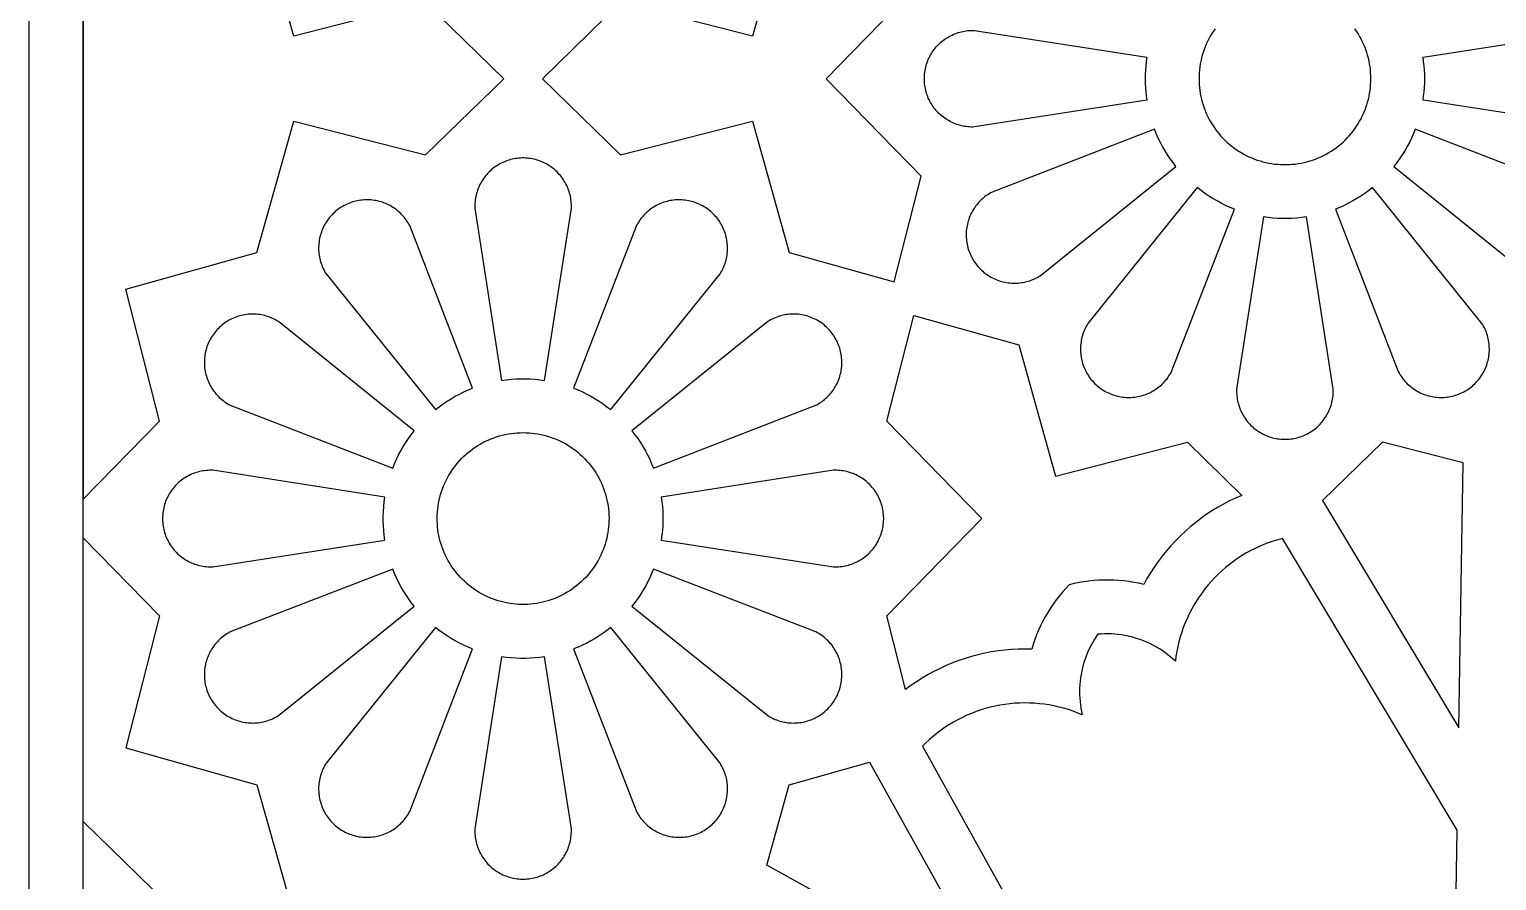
# Model space of a CAD drawing. Extents: x 0 to 1266, y 0 to 1438.
# Drawn here: x 318.7 to 590.9, y 265.8 to 423.7 of the extents above; entities that cross this region are included whole.
import ezdxf

# ---------------------------------------------------------------- set-up
doc = ezdxf.new("R2010")
doc.units = 0
doc.layers.add('Default_Layer', color=1, linetype='CONTINUOUS')

msp = doc.modelspace()

# ---------------------------------------------------------------- linework, layer by layer
at = {"layer": 'Default_Layer'}
for points in [[(318.66, 1338.2), (947.76, 1338.2), (947.76, 100), (318.66, 100), (318.66, 1338.2)], [(328.66, 110), (328.66, 1328.2), (937.76, 1328.2), (937.76, 110), (328.66, 110)], [(328.66, 492.55), (328.66, 336.55), (342.8, 351.02), (336.55, 375.51), (360.88, 382.33), (367.71, 406.67), (392.19, 400.41), (406.67, 414.55), (392.19, 428.69), (367.71, 422.44), (360.88, 446.77), (336.55, 453.59), (342.8, 478.08), (328.66, 492.55)], [(413.87, 414.55), (428.34, 400.41), (452.83, 406.67), (459.65, 382.33), (479.14, 376.87), (484.15, 396.47), (466.49, 414.55), (484.15, 432.63), (479.14, 452.23), (459.65, 446.77), (452.83, 422.44), (428.34, 428.69), (413.87, 414.55)], [(525.67, 414.55), (525.68, 413.75), (525.72, 412.95), (525.78, 412.15), (525.87, 411.36), (525.98, 410.56), (494.03, 405.6), (493.72, 405.59), (493.42, 405.59), (493.11, 405.61), (492.8, 405.63), (492.5, 405.67), (492.19, 405.71), (491.89, 405.77), (491.59, 405.83), (491.29, 405.91), (491, 406), (490.71, 406.09), (490.42, 406.2), (490.13, 406.32), (489.85, 406.44), (489.58, 406.58), (489.31, 406.72), (489.04, 406.88), (488.78, 407.04), (488.53, 407.21), (488.28, 407.39), (488.04, 407.58), (487.8, 407.78), (487.57, 407.98), (487.35, 408.19), (487.14, 408.42), (486.93, 408.64), (486.73, 408.88), (486.54, 409.12), (486.36, 409.37), (486.19, 409.62), (486.02, 409.88), (485.87, 410.14), (485.72, 410.41), (485.58, 410.69), (485.45, 410.97), (485.34, 411.25), (485.23, 411.54), (485.13, 411.83), (485.04, 412.12), (484.96, 412.42), (484.9, 412.72), (484.84, 413.02), (484.79, 413.33), (484.75, 413.63), (484.73, 413.94), (484.71, 414.24), (484.71, 414.55), (484.71, 414.86), (484.73, 415.16), (484.75, 415.47), (484.79, 415.78), (484.84, 416.08), (484.9, 416.38), (484.96, 416.68), (485.04, 416.98), (485.13, 417.27), (485.23, 417.56), (485.34, 417.85), (485.45, 418.13), (485.58, 418.41), (485.72, 418.69), (485.87, 418.96), (486.02, 419.22), (486.19, 419.48), (486.36, 419.74), (486.54, 419.98), (486.73, 420.22), (486.93, 420.46), (487.14, 420.69), (487.35, 420.91), (487.57, 421.12), (487.8, 421.32), (488.04, 421.52), (488.28, 421.71), (488.53, 421.89), (488.78, 422.06), (489.04, 422.23), (489.31, 422.38), (489.58, 422.53), (489.85, 422.66), (490.13, 422.79), (490.42, 422.9), (490.71, 423.01), (491, 423.11), (491.29, 423.19), (491.59, 423.27), (491.89, 423.33), (492.19, 423.39), (492.5, 423.44), (492.8, 423.47), (493.11, 423.5), (493.42, 423.51), (493.72, 423.51), (494.03, 423.51), (525.98, 418.54), (525.87, 417.74), (525.78, 416.95), (525.72, 416.15), (525.68, 415.35), (525.67, 414.55)], [(531.4, 398.28), (530.86, 398.98), (530.34, 399.7), (529.84, 400.44), (529.37, 401.2), (528.92, 401.97), (528.51, 402.75), (528.12, 403.55), (527.75, 404.36), (527.42, 405.19), (497.27, 393.52), (496.99, 393.37), (496.73, 393.21), (496.47, 393.04), (496.21, 392.86), (495.96, 392.68), (495.72, 392.49), (495.48, 392.28), (495.25, 392.07), (495.03, 391.86), (494.82, 391.63), (494.61, 391.4), (494.42, 391.16), (494.23, 390.91), (494.05, 390.66), (493.88, 390.4), (493.71, 390.13), (493.56, 389.86), (493.42, 389.59), (493.28, 389.31), (493.16, 389.03), (493.04, 388.74), (492.94, 388.44), (492.85, 388.15), (492.76, 387.85), (492.69, 387.55), (492.63, 387.24), (492.57, 386.94), (492.53, 386.63), (492.5, 386.32), (492.48, 386.01), (492.47, 385.7), (492.47, 385.39), (492.48, 385.08), (492.51, 384.77), (492.54, 384.46), (492.58, 384.15), (492.64, 383.85), (492.7, 383.55), (492.78, 383.24), (492.87, 382.95), (492.96, 382.65), (493.07, 382.36), (493.19, 382.07), (493.31, 381.79), (493.45, 381.51), (493.59, 381.23), (493.75, 380.97), (493.91, 380.7), (494.09, 380.44), (494.27, 380.19), (494.46, 379.95), (494.66, 379.71), (494.87, 379.48), (495.08, 379.26), (495.31, 379.04), (495.54, 378.83), (495.77, 378.63), (496.02, 378.44), (496.27, 378.26), (496.52, 378.08), (496.79, 377.92), (497.06, 377.76), (497.33, 377.61), (497.61, 377.48), (497.89, 377.35), (498.18, 377.23), (498.47, 377.12), (498.76, 377.02), (499.06, 376.94), (499.36, 376.86), (499.67, 376.79), (499.97, 376.74), (500.28, 376.69), (500.59, 376.66), (500.9, 376.63), (501.21, 376.62), (501.52, 376.62), (501.83, 376.63), (502.14, 376.65), (502.45, 376.68), (502.75, 376.72), (503.06, 376.77), (503.36, 376.83), (503.67, 376.9), (503.97, 376.98), (504.26, 377.08), (504.55, 377.18), (504.84, 377.29), (505.13, 377.42), (505.41, 377.55), (505.69, 377.69), (505.96, 377.84), (506.22, 378.01), (531.4, 398.28)], [(406.28, 358.58), (407.16, 358.7), (408.05, 358.79), (408.93, 358.85), (409.82, 358.88), (410.71, 358.88), (411.6, 358.85), (412.49, 358.79), (413.37, 358.7), (414.25, 358.58), (419.22, 390.53), (419.23, 390.84), (419.23, 391.15), (419.21, 391.46), (419.19, 391.77), (419.15, 392.08), (419.1, 392.38), (419.05, 392.69), (418.98, 392.99), (418.9, 393.29), (418.81, 393.59), (418.71, 393.88), (418.61, 394.17), (418.49, 394.46), (418.36, 394.74), (418.22, 395.02), (418.07, 395.29), (417.91, 395.56), (417.75, 395.82), (417.57, 396.08), (417.39, 396.33), (417.19, 396.57), (416.99, 396.81), (416.78, 397.04), (416.57, 397.26), (416.34, 397.48), (416.11, 397.68), (415.87, 397.88), (415.63, 398.07), (415.37, 398.25), (415.12, 398.42), (414.85, 398.59), (414.58, 398.74), (414.31, 398.89), (414.03, 399.02), (413.74, 399.15), (413.46, 399.26), (413.16, 399.37), (412.87, 399.46), (412.57, 399.55), (412.27, 399.62), (411.96, 399.69), (411.66, 399.74), (411.35, 399.78), (411.04, 399.82), (410.73, 399.84), (410.42, 399.85), (410.11, 399.85), (409.8, 399.84), (409.49, 399.82), (409.18, 399.78), (408.88, 399.74), (408.57, 399.69), (408.27, 399.62), (407.96, 399.55), (407.67, 399.46), (407.37, 399.37), (407.08, 399.26), (406.79, 399.15), (406.51, 399.02), (406.23, 398.89), (405.95, 398.74), (405.68, 398.59), (405.42, 398.42), (405.16, 398.25), (404.91, 398.07), (404.66, 397.88), (404.42, 397.68), (404.19, 397.48), (403.97, 397.26), (403.75, 397.04), (403.54, 396.81), (403.34, 396.57), (403.15, 396.33), (402.96, 396.08), (402.79, 395.82), (402.62, 395.56), (402.46, 395.29), (402.32, 395.02), (402.18, 394.74), (402.05, 394.46), (401.93, 394.17), (401.82, 393.88), (401.72, 393.59), (401.63, 393.29), (401.56, 392.99), (401.49, 392.69), (401.43, 392.38), (401.38, 392.08), (401.35, 391.77), (401.32, 391.46), (401.31, 391.15), (401.31, 390.84), (401.31, 390.53), (406.28, 358.58)], [(394, 353.15), (394.7, 353.7), (395.42, 354.22), (396.16, 354.72), (396.91, 355.19), (397.68, 355.63), (398.47, 356.05), (399.27, 356.44), (400.08, 356.8), (400.9, 357.14), (389.23, 387.29), (389.08, 387.56), (388.92, 387.83), (388.76, 388.09), (388.58, 388.35), (388.4, 388.6), (388.2, 388.84), (388, 389.07), (387.79, 389.3), (387.57, 389.52), (387.35, 389.74), (387.11, 389.94), (386.87, 390.14), (386.63, 390.33), (386.38, 390.51), (386.12, 390.68), (385.85, 390.84), (385.58, 391), (385.31, 391.14), (385.03, 391.27), (384.74, 391.4), (384.45, 391.51), (384.16, 391.62), (383.86, 391.71), (383.57, 391.8), (383.26, 391.87), (382.96, 391.93), (382.65, 391.98), (382.35, 392.03), (382.04, 392.06), (381.73, 392.08), (381.42, 392.09), (381.11, 392.08), (380.8, 392.07), (380.49, 392.05), (380.18, 392.02), (379.87, 391.97), (379.57, 391.92), (379.26, 391.85), (378.96, 391.78), (378.66, 391.69), (378.37, 391.59), (378.08, 391.49), (377.79, 391.37), (377.5, 391.24), (377.23, 391.11), (376.95, 390.96), (376.68, 390.81), (376.42, 390.64), (376.16, 390.47), (375.91, 390.29), (375.67, 390.1), (375.43, 389.9), (375.2, 389.69), (374.97, 389.47), (374.76, 389.25), (374.55, 389.02), (374.35, 388.78), (374.16, 388.54), (373.97, 388.29), (373.8, 388.03), (373.63, 387.77), (373.48, 387.5), (373.33, 387.23), (373.19, 386.95), (373.06, 386.67), (372.95, 386.38), (372.84, 386.09), (372.74, 385.79), (372.65, 385.5), (372.58, 385.19), (372.51, 384.89), (372.45, 384.59), (372.41, 384.28), (372.37, 383.97), (372.35, 383.66), (372.34, 383.35), (372.34, 383.04), (372.34, 382.73), (372.36, 382.42), (372.39, 382.11), (372.43, 381.8), (372.48, 381.5), (372.55, 381.19), (372.62, 380.89), (372.7, 380.59), (372.79, 380.29), (372.9, 380), (373.01, 379.71), (373.13, 379.43), (373.27, 379.15), (373.41, 378.87), (373.56, 378.6), (373.72, 378.34), (394, 353.15)], [(419.63, 357.14), (420.46, 356.8), (421.27, 356.44), (422.07, 356.05), (422.85, 355.63), (423.62, 355.19), (424.38, 354.72), (425.11, 354.22), (425.83, 353.7), (426.54, 353.15), (446.81, 378.34), (446.97, 378.6), (447.13, 378.87), (447.27, 379.15), (447.4, 379.43), (447.52, 379.71), (447.64, 380), (447.74, 380.29), (447.83, 380.59), (447.92, 380.89), (447.99, 381.19), (448.05, 381.5), (448.1, 381.8), (448.14, 382.11), (448.17, 382.42), (448.19, 382.73), (448.2, 383.04), (448.2, 383.35), (448.18, 383.66), (448.16, 383.97), (448.13, 384.28), (448.08, 384.59), (448.02, 384.89), (447.96, 385.19), (447.88, 385.5), (447.79, 385.79), (447.7, 386.09), (447.59, 386.38), (447.47, 386.67), (447.34, 386.95), (447.21, 387.23), (447.06, 387.5), (446.9, 387.77), (446.74, 388.03), (446.56, 388.29), (446.38, 388.54), (446.19, 388.78), (445.99, 389.02), (445.78, 389.25), (445.56, 389.47), (445.34, 389.69), (445.11, 389.9), (444.87, 390.1), (444.62, 390.29), (444.37, 390.47), (444.12, 390.64), (443.85, 390.81), (443.58, 390.96), (443.31, 391.11), (443.03, 391.24), (442.75, 391.37), (442.46, 391.49), (442.17, 391.59), (441.87, 391.69), (441.57, 391.78), (441.27, 391.85), (440.97, 391.92), (440.66, 391.97), (440.36, 392.02), (440.05, 392.05), (439.74, 392.07), (439.43, 392.08), (439.12, 392.09), (438.81, 392.08), (438.5, 392.06), (438.19, 392.03), (437.88, 391.98), (437.57, 391.93), (437.27, 391.87), (436.97, 391.8), (436.67, 391.71), (436.37, 391.62), (436.08, 391.51), (435.79, 391.4), (435.51, 391.27), (435.23, 391.14), (434.95, 391), (434.68, 390.84), (434.42, 390.68), (434.16, 390.51), (433.91, 390.33), (433.66, 390.14), (433.42, 389.94), (433.19, 389.74), (432.96, 389.52), (432.75, 389.3), (432.53, 389.07), (432.33, 388.84), (432.14, 388.6), (431.95, 388.35), (431.78, 388.09), (431.61, 387.83), (431.45, 387.56), (431.3, 387.29), (419.63, 357.14)], [(542.25, 390.36), (541.42, 390.69), (540.61, 391.06), (539.81, 391.45), (539.03, 391.87), (538.26, 392.31), (537.5, 392.78), (536.76, 393.28), (536.04, 393.8), (535.34, 394.34), (515.06, 369.16), (514.9, 368.9), (514.75, 368.63), (514.61, 368.35), (514.48, 368.07), (514.35, 367.78), (514.24, 367.5), (514.14, 367.2), (514.04, 366.91), (513.96, 366.61), (513.89, 366.31), (513.83, 366), (513.78, 365.69), (513.74, 365.39), (513.71, 365.08), (513.69, 364.77), (513.68, 364.46), (513.68, 364.15), (513.69, 363.84), (513.72, 363.53), (513.75, 363.22), (513.8, 362.91), (513.85, 362.61), (513.92, 362.3), (514, 362), (514.08, 361.7), (514.18, 361.41), (514.29, 361.12), (514.41, 360.83), (514.53, 360.55), (514.67, 360.27), (514.82, 360), (514.98, 359.73), (515.14, 359.47), (515.32, 359.21), (515.5, 358.96), (515.69, 358.71), (515.89, 358.48), (516.1, 358.25), (516.31, 358.02), (516.54, 357.81), (516.77, 357.6), (517.01, 357.4), (517.25, 357.21), (517.5, 357.03), (517.76, 356.85), (518.02, 356.69), (518.29, 356.53), (518.57, 356.39), (518.85, 356.25), (519.13, 356.13), (519.42, 356.01), (519.71, 355.9), (520, 355.81), (520.3, 355.72), (520.6, 355.64), (520.91, 355.58), (521.21, 355.52), (521.52, 355.48), (521.83, 355.45), (522.14, 355.42), (522.45, 355.41), (522.76, 355.41), (523.07, 355.42), (523.38, 355.44), (523.69, 355.47), (524, 355.51), (524.3, 355.57), (524.61, 355.63), (524.91, 355.7), (525.21, 355.79), (525.5, 355.88), (525.8, 355.98), (526.08, 356.1), (526.37, 356.22), (526.65, 356.36), (526.92, 356.5), (527.19, 356.65), (527.46, 356.82), (527.72, 356.99), (527.97, 357.17), (528.22, 357.36), (528.46, 357.55), (528.69, 357.76), (528.91, 357.97), (529.13, 358.19), (529.34, 358.42), (529.54, 358.66), (529.74, 358.9), (529.92, 359.15), (530.1, 359.41), (530.27, 359.67), (530.43, 359.93), (530.57, 360.21), (542.25, 390.36)], [(567.88, 394.34), (567.18, 393.8), (566.46, 393.28), (565.72, 392.78), (564.96, 392.31), (564.19, 391.87), (563.41, 391.45), (562.61, 391.06), (561.8, 390.69), (560.97, 390.36), (572.64, 360.21), (572.79, 359.93), (572.95, 359.67), (573.12, 359.41), (573.3, 359.15), (573.48, 358.9), (573.68, 358.66), (573.88, 358.42), (574.09, 358.19), (574.31, 357.97), (574.53, 357.76), (574.76, 357.55), (575, 357.36), (575.25, 357.17), (575.5, 356.99), (575.76, 356.82), (576.03, 356.65), (576.3, 356.5), (576.57, 356.36), (576.85, 356.22), (577.14, 356.1), (577.42, 355.98), (577.72, 355.88), (578.01, 355.79), (578.31, 355.7), (578.61, 355.63), (578.92, 355.57), (579.22, 355.51), (579.53, 355.47), (579.84, 355.44), (580.15, 355.42), (580.46, 355.41), (580.77, 355.41), (581.08, 355.42), (581.39, 355.45), (581.7, 355.48), (582.01, 355.52), (582.31, 355.58), (582.62, 355.64), (582.92, 355.72), (583.22, 355.81), (583.51, 355.9), (583.8, 356.01), (584.09, 356.13), (584.37, 356.25), (584.65, 356.39), (584.93, 356.53), (585.2, 356.69), (585.46, 356.85), (585.72, 357.03), (585.97, 357.21), (586.21, 357.4), (586.45, 357.6), (586.68, 357.81), (586.91, 358.02), (587.12, 358.25), (587.33, 358.48), (587.53, 358.71), (587.72, 358.96), (587.9, 359.21), (588.08, 359.47), (588.24, 359.73), (588.4, 360), (588.55, 360.27), (588.69, 360.55), (588.81, 360.83), (588.93, 361.12), (589.04, 361.41), (589.14, 361.7), (589.22, 362), (589.3, 362.3), (589.37, 362.61), (589.42, 362.91), (589.47, 363.22), (589.5, 363.53), (589.53, 363.84), (589.54, 364.15), (589.54, 364.46), (589.53, 364.77), (589.51, 365.08), (589.48, 365.39), (589.44, 365.69), (589.39, 366), (589.33, 366.31), (589.26, 366.61), (589.18, 366.91), (589.08, 367.2), (588.98, 367.5), (588.87, 367.78), (588.74, 368.07), (588.61, 368.35), (588.47, 368.63), (588.32, 368.9), (588.16, 369.16), (567.88, 394.34)], [(555.6, 388.92), (554.72, 388.8), (553.83, 388.7), (552.94, 388.64), (552.05, 388.61), (551.17, 388.61), (550.28, 388.64), (549.39, 388.7), (548.5, 388.8), (547.62, 388.92), (542.65, 356.97), (542.65, 356.66), (542.65, 356.35), (542.67, 356.04), (542.69, 355.73), (542.73, 355.42), (542.77, 355.11), (542.83, 354.81), (542.9, 354.51), (542.98, 354.21), (543.06, 353.91), (543.16, 353.61), (543.27, 353.32), (543.39, 353.04), (543.52, 352.75), (543.66, 352.48), (543.81, 352.2), (543.96, 351.94), (544.13, 351.67), (544.31, 351.42), (544.49, 351.17), (544.68, 350.92), (544.88, 350.69), (545.09, 350.46), (545.31, 350.24), (545.53, 350.02), (545.77, 349.81), (546.01, 349.62), (546.25, 349.43), (546.5, 349.25), (546.76, 349.07), (547.03, 348.91), (547.29, 348.76), (547.57, 348.61), (547.85, 348.48), (548.13, 348.35), (548.42, 348.23), (548.71, 348.13), (549.01, 348.03), (549.31, 347.95), (549.61, 347.87), (549.91, 347.81), (550.22, 347.76), (550.53, 347.71), (550.83, 347.68), (551.14, 347.66), (551.45, 347.65), (551.77, 347.65), (552.08, 347.66), (552.39, 347.68), (552.69, 347.71), (553, 347.76), (553.31, 347.81), (553.61, 347.87), (553.91, 347.95), (554.21, 348.03), (554.51, 348.13), (554.8, 348.23), (555.09, 348.35), (555.37, 348.48), (555.65, 348.61), (555.93, 348.76), (556.19, 348.91), (556.46, 349.07), (556.72, 349.25), (556.97, 349.43), (557.21, 349.62), (557.45, 349.81), (557.69, 350.02), (557.91, 350.24), (558.13, 350.46), (558.34, 350.69), (558.54, 350.92), (558.73, 351.17), (558.91, 351.42), (559.09, 351.67), (559.26, 351.94), (559.41, 352.2), (559.56, 352.48), (559.7, 352.75), (559.83, 353.04), (559.95, 353.32), (560.06, 353.61), (560.16, 353.91), (560.24, 354.21), (560.32, 354.51), (560.39, 354.81), (560.45, 355.11), (560.49, 355.42), (560.53, 355.73), (560.55, 356.04), (560.57, 356.35), (560.57, 356.66), (560.56, 356.97), (555.6, 388.92)], [(386.07, 342.31), (386.41, 343.13), (386.77, 343.95), (387.16, 344.75), (387.58, 345.53), (388.03, 346.3), (388.5, 347.06), (388.99, 347.79), (389.52, 348.51), (390.06, 349.22), (364.88, 369.49), (364.61, 369.65), (364.34, 369.81), (364.07, 369.95), (363.79, 370.08), (363.5, 370.2), (363.21, 370.32), (362.92, 370.42), (362.62, 370.51), (362.32, 370.6), (362.02, 370.67), (361.72, 370.73), (361.41, 370.78), (361.1, 370.82), (360.79, 370.85), (360.48, 370.87), (360.17, 370.88), (359.86, 370.88), (359.55, 370.86), (359.24, 370.84), (358.94, 370.8), (358.63, 370.76), (358.32, 370.7), (358.02, 370.64), (357.72, 370.56), (357.42, 370.47), (357.13, 370.38), (356.83, 370.27), (356.55, 370.15), (356.26, 370.02), (355.99, 369.88), (355.71, 369.74), (355.44, 369.58), (355.18, 369.42), (354.92, 369.24), (354.67, 369.06), (354.43, 368.87), (354.19, 368.67), (353.96, 368.46), (353.74, 368.24), (353.52, 368.02), (353.32, 367.79), (353.12, 367.55), (352.93, 367.3), (352.74, 367.05), (352.57, 366.8), (352.41, 366.53), (352.25, 366.26), (352.11, 365.99), (351.97, 365.71), (351.84, 365.43), (351.73, 365.14), (351.62, 364.85), (351.52, 364.55), (351.44, 364.25), (351.36, 363.95), (351.3, 363.65), (351.24, 363.34), (351.2, 363.04), (351.16, 362.73), (351.14, 362.42), (351.13, 362.11), (351.13, 361.8), (351.14, 361.49), (351.16, 361.18), (351.19, 360.87), (351.23, 360.56), (351.28, 360.25), (351.35, 359.95), (351.42, 359.65), (351.5, 359.35), (351.6, 359.05), (351.7, 358.76), (351.82, 358.47), (351.94, 358.19), (352.07, 357.91), (352.22, 357.63), (352.37, 357.36), (352.53, 357.1), (352.7, 356.84), (352.88, 356.59), (353.07, 356.34), (353.27, 356.1), (353.48, 355.87), (353.69, 355.64), (353.91, 355.42), (354.14, 355.21), (354.38, 355.01), (354.62, 354.82), (354.87, 354.63), (355.12, 354.46), (355.38, 354.29), (355.65, 354.13), (355.92, 353.98), (386.07, 342.31)], [(430.47, 349.22), (431.02, 348.51), (431.54, 347.79), (432.04, 347.06), (432.51, 346.3), (432.95, 345.53), (433.37, 344.75), (433.76, 343.95), (434.12, 343.13), (434.46, 342.31), (464.61, 353.98), (464.88, 354.13), (465.15, 354.29), (465.41, 354.46), (465.67, 354.63), (465.92, 354.82), (466.16, 355.01), (466.39, 355.21), (466.62, 355.42), (466.84, 355.64), (467.06, 355.87), (467.26, 356.1), (467.46, 356.34), (467.65, 356.59), (467.83, 356.84), (468, 357.1), (468.16, 357.36), (468.32, 357.63), (468.46, 357.91), (468.6, 358.19), (468.72, 358.47), (468.83, 358.76), (468.94, 359.05), (469.03, 359.35), (469.12, 359.65), (469.19, 359.95), (469.25, 360.25), (469.3, 360.56), (469.35, 360.87), (469.38, 361.18), (469.4, 361.49), (469.41, 361.8), (469.41, 362.11), (469.39, 362.42), (469.37, 362.73), (469.34, 363.04), (469.29, 363.34), (469.24, 363.65), (469.17, 363.95), (469.1, 364.25), (469.01, 364.55), (468.92, 364.85), (468.81, 365.14), (468.69, 365.43), (468.57, 365.71), (468.43, 365.99), (468.28, 366.26), (468.13, 366.53), (467.96, 366.8), (467.79, 367.05), (467.61, 367.3), (467.42, 367.55), (467.22, 367.79), (467.01, 368.02), (466.8, 368.24), (466.57, 368.46), (466.34, 368.67), (466.1, 368.87), (465.86, 369.06), (465.61, 369.24), (465.35, 369.42), (465.09, 369.58), (464.82, 369.74), (464.55, 369.88), (464.27, 370.02), (463.99, 370.15), (463.7, 370.27), (463.41, 370.38), (463.11, 370.47), (462.82, 370.56), (462.52, 370.64), (462.21, 370.7), (461.91, 370.76), (461.6, 370.8), (461.29, 370.84), (460.98, 370.86), (460.67, 370.88), (460.36, 370.88), (460.05, 370.87), (459.74, 370.85), (459.43, 370.82), (459.12, 370.78), (458.82, 370.73), (458.51, 370.67), (458.21, 370.6), (457.91, 370.51), (457.62, 370.42), (457.32, 370.32), (457.03, 370.2), (456.75, 370.08), (456.47, 369.95), (456.19, 369.81), (455.92, 369.65), (455.66, 369.49), (430.47, 349.22)], [(481.21, 301.23), (477.73, 314.87), (495.39, 332.95), (477.73, 351.02), (482.74, 370.63), (502.22, 365.16), (509.05, 340.83), (533.53, 347.09), (543.6, 337.25), (542.45, 336.75), (541.32, 336.21), (540.21, 335.63), (539.12, 335.01), (538.05, 334.36), (537.01, 333.67), (535.98, 332.94), (534.99, 332.18), (534.02, 331.39), (533.08, 330.56), (532.16, 329.7), (531.28, 328.81), (530.43, 327.89), (529.61, 326.94), (528.82, 325.97), (528.07, 324.97), (527.35, 323.94), (526.67, 322.89), (526.02, 321.81), (525.42, 320.72), (524.51, 320.93), (523.59, 321.1), (522.67, 321.25), (521.75, 321.37), (520.82, 321.46), (519.89, 321.52), (518.96, 321.54), (518.03, 321.54), (517.1, 321.51), (516.17, 321.44), (515.25, 321.35), (514.32, 321.22), (513.41, 321.07), (512.49, 320.88), (511.59, 320.66), (510.95, 319.99), (510.33, 319.29), (509.74, 318.57), (509.17, 317.84), (508.62, 317.08), (508.1, 316.31), (507.61, 315.52), (507.14, 314.72), (506.69, 313.9), (506.28, 313.06), (505.89, 312.22), (505.53, 311.36), (505.2, 310.49), (504.9, 309.61), (504.63, 308.72), (503.37, 308.74), (502.12, 308.71), (500.87, 308.65), (499.62, 308.54), (498.38, 308.39), (497.14, 308.2), (495.91, 307.96), (494.68, 307.68), (493.47, 307.36), (492.27, 307), (491.09, 306.6), (489.91, 306.16), (488.76, 305.67), (487.62, 305.15), (486.5, 304.59), (485.39, 303.99), (484.32, 303.36), (483.26, 302.68), (482.22, 301.98), (481.21, 301.23)], [(394.83, 336.91), (394.97, 337.44), (395.14, 337.97), (395.32, 338.49), (395.52, 339.01), (395.74, 339.52), (395.98, 340.02), (396.23, 340.51), (396.5, 340.99), (396.79, 341.46), (397.1, 341.93), (397.41, 342.38), (397.75, 342.82), (398.1, 343.25), (398.46, 343.66), (398.84, 344.07), (399.24, 344.46), (399.64, 344.83), (400.06, 345.19), (400.49, 345.54), (400.94, 345.87), (401.39, 346.19), (401.85, 346.49), (402.33, 346.77), (402.81, 347.04), (403.31, 347.29), (403.81, 347.52), (404.32, 347.74), (404.84, 347.93), (405.36, 348.11), (405.89, 348.28), (406.42, 348.42), (406.96, 348.54), (407.51, 348.65), (408.05, 348.73), (408.6, 348.8), (409.15, 348.85), (409.71, 348.88), (410.26, 348.89), (410.81, 348.88), (411.37, 348.85), (411.92, 348.8), (412.47, 348.74), (413.01, 348.65), (413.56, 348.55), (414.1, 348.42), (414.63, 348.28), (415.16, 348.12), (415.68, 347.94), (416.2, 347.74), (416.71, 347.53), (417.21, 347.3), (417.71, 347.05), (418.19, 346.78), (418.67, 346.5), (419.13, 346.2), (419.59, 345.88), (420.03, 345.55), (420.46, 345.2), (420.88, 344.84), (421.29, 344.47), (421.68, 344.08), (422.06, 343.67), (422.42, 343.26), (422.78, 342.83), (423.11, 342.39), (423.43, 341.94), (423.74, 341.48), (424.02, 341), (424.29, 340.52), (424.55, 340.03), (424.79, 339.53), (425.01, 339.02), (425.21, 338.51), (425.39, 337.99), (425.56, 337.46), (425.7, 336.92), (425.83, 336.39), (425.94, 335.84), (426.03, 335.3), (426.11, 334.75), (426.16, 334.2), (426.19, 333.65), (426.21, 333.09), (426.2, 332.54), (426.18, 331.99), (426.14, 331.43), (426.08, 330.88), (425.99, 330.34), (425.89, 329.79), (425.78, 329.25), (425.64, 328.72), (425.48, 328.19), (425.31, 327.66), (425.11, 327.14), (424.9, 326.63), (424.68, 326.13), (424.43, 325.63), (424.17, 325.14), (423.89, 324.67), (423.59, 324.2), (423.28, 323.74), (422.95, 323.29), (422.61, 322.86), (422.25, 322.44), (421.88, 322.03), (421.5, 321.63), (421.1, 321.25), (420.68, 320.88), (420.26, 320.52), (419.82, 320.19), (419.37, 319.86), (418.91, 319.55), (418.44, 319.26), (417.96, 318.99), (417.47, 318.73), (416.98, 318.49), (416.47, 318.26), (415.96, 318.06), (415.44, 317.87), (414.91, 317.7), (414.38, 317.54), (413.84, 317.41), (413.3, 317.3), (412.76, 317.2), (412.21, 317.12), (411.66, 317.07), (411.1, 317.03), (410.55, 317.01), (410, 317.01), (409.45, 317.03), (408.89, 317.06), (408.34, 317.12), (407.79, 317.2), (407.25, 317.29), (406.71, 317.41), (406.17, 317.54), (405.64, 317.69), (405.11, 317.86), (404.59, 318.05), (404.08, 318.26), (403.57, 318.48), (403.07, 318.72), (402.58, 318.98), (402.1, 319.25), (401.63, 319.55), (401.17, 319.85), (400.73, 320.18), (400.29, 320.52), (399.86, 320.87), (399.45, 321.24), (399.05, 321.62), (398.66, 322.02), (398.29, 322.43), (397.93, 322.85), (397.59, 323.28), (397.26, 323.73), (396.95, 324.18), (396.65, 324.65), (396.37, 325.13), (396.11, 325.62), (395.87, 326.11), (395.64, 326.62), (395.43, 327.13), (395.23, 327.65), (395.06, 328.17), (394.9, 328.7), (394.76, 329.24), (394.64, 329.78), (394.54, 330.32), (394.46, 330.87), (394.4, 331.42), (394.36, 331.97), (394.33, 332.52), (394.33, 333.08), (394.34, 333.63), (394.37, 334.18), (394.43, 334.73), (394.5, 335.28), (394.59, 335.83), (394.7, 336.37), (394.83, 336.91)], [(584.68, 343.26), (569.69, 347.09), (558.61, 336.27), (583.89, 294.09), (584.68, 343.26)], [(384.63, 328.96), (384.51, 329.84), (384.42, 330.73), (384.36, 331.61), (384.33, 332.5), (384.33, 333.39), (384.36, 334.28), (384.42, 335.17), (384.51, 336.05), (384.63, 336.93), (352.69, 341.9), (352.38, 341.91), (352.07, 341.91), (351.76, 341.89), (351.45, 341.87), (351.14, 341.83), (350.83, 341.78), (350.53, 341.73), (350.22, 341.66), (349.92, 341.58), (349.62, 341.49), (349.33, 341.39), (349.04, 341.28), (348.75, 341.17), (348.47, 341.04), (348.19, 340.9), (347.92, 340.75), (347.65, 340.59), (347.39, 340.43), (347.13, 340.25), (346.88, 340.07), (346.64, 339.87), (346.4, 339.67), (346.17, 339.46), (345.95, 339.25), (345.74, 339.02), (345.53, 338.79), (345.33, 338.55), (345.14, 338.31), (344.96, 338.05), (344.79, 337.8), (344.63, 337.53), (344.47, 337.26), (344.33, 336.99), (344.19, 336.71), (344.07, 336.42), (343.95, 336.14), (343.85, 335.84), (343.75, 335.55), (343.67, 335.25), (343.59, 334.95), (343.53, 334.64), (343.47, 334.34), (343.43, 334.03), (343.4, 333.72), (343.38, 333.41), (343.37, 333.1), (343.37, 332.79), (343.38, 332.48), (343.4, 332.17), (343.43, 331.86), (343.47, 331.56), (343.53, 331.25), (343.59, 330.95), (343.67, 330.64), (343.75, 330.35), (343.85, 330.05), (343.95, 329.76), (344.07, 329.47), (344.19, 329.19), (344.33, 328.91), (344.47, 328.63), (344.63, 328.36), (344.79, 328.1), (344.96, 327.84), (345.14, 327.59), (345.33, 327.34), (345.53, 327.1), (345.74, 326.87), (345.95, 326.65), (346.17, 326.43), (346.4, 326.22), (346.64, 326.02), (346.88, 325.83), (347.13, 325.64), (347.39, 325.47), (347.65, 325.3), (347.92, 325.14), (348.19, 325), (348.47, 324.86), (348.75, 324.73), (349.04, 324.61), (349.33, 324.5), (349.62, 324.4), (349.92, 324.31), (350.22, 324.23), (350.53, 324.17), (350.83, 324.11), (351.14, 324.06), (351.45, 324.03), (351.76, 324), (352.07, 323.99), (352.38, 323.98), (352.69, 323.99), (384.63, 328.96)], [(435.9, 336.93), (436.02, 336.05), (436.11, 335.17), (436.17, 334.28), (436.21, 333.39), (436.21, 332.5), (436.17, 331.61), (436.11, 330.73), (436.02, 329.84), (435.9, 328.96), (467.85, 323.99), (468.16, 323.98), (468.47, 323.99), (468.78, 324), (469.09, 324.03), (469.4, 324.06), (469.7, 324.11), (470.01, 324.17), (470.31, 324.23), (470.61, 324.31), (470.91, 324.4), (471.2, 324.5), (471.5, 324.61), (471.78, 324.73), (472.06, 324.86), (472.34, 325), (472.62, 325.14), (472.88, 325.3), (473.15, 325.47), (473.4, 325.64), (473.65, 325.83), (473.89, 326.02), (474.13, 326.22), (474.36, 326.43), (474.58, 326.65), (474.8, 326.87), (475, 327.1), (475.2, 327.34), (475.39, 327.59), (475.57, 327.84), (475.75, 328.1), (475.91, 328.36), (476.06, 328.63), (476.21, 328.91), (476.34, 329.19), (476.47, 329.47), (476.58, 329.76), (476.69, 330.05), (476.78, 330.35), (476.87, 330.64), (476.94, 330.95), (477.01, 331.25), (477.06, 331.56), (477.1, 331.86), (477.14, 332.17), (477.16, 332.48), (477.17, 332.79), (477.17, 333.1), (477.16, 333.41), (477.14, 333.72), (477.1, 334.03), (477.06, 334.34), (477.01, 334.64), (476.94, 334.95), (476.87, 335.25), (476.78, 335.55), (476.69, 335.84), (476.58, 336.14), (476.47, 336.42), (476.34, 336.71), (476.21, 336.99), (476.06, 337.26), (475.91, 337.53), (475.75, 337.8), (475.57, 338.05), (475.39, 338.31), (475.2, 338.55), (475, 338.79), (474.8, 339.02), (474.58, 339.25), (474.36, 339.46), (474.13, 339.67), (473.89, 339.87), (473.65, 340.07), (473.4, 340.25), (473.15, 340.43), (472.88, 340.59), (472.62, 340.75), (472.34, 340.9), (472.06, 341.04), (471.78, 341.17), (471.5, 341.28), (471.2, 341.39), (470.91, 341.49), (470.61, 341.58), (470.31, 341.66), (470.01, 341.73), (469.7, 341.78), (469.4, 341.83), (469.09, 341.87), (468.78, 341.89), (468.47, 341.91), (468.16, 341.91), (467.85, 341.9), (435.9, 336.93)], [(328.66, 329.34), (342.8, 314.87), (336.55, 290.39), (360.88, 283.56), (366.35, 264.08), (346.74, 259.07), (328.66, 276.73), (328.66, 329.34)], [(390.06, 316.68), (389.52, 317.38), (388.99, 318.1), (388.5, 318.84), (388.03, 319.59), (387.58, 320.36), (387.16, 321.15), (386.77, 321.95), (386.41, 322.76), (386.07, 323.58), (355.92, 311.91), (355.65, 311.76), (355.38, 311.6), (355.12, 311.44), (354.87, 311.26), (354.62, 311.07), (354.38, 310.88), (354.14, 310.68), (353.91, 310.47), (353.69, 310.25), (353.48, 310.03), (353.27, 309.79), (353.07, 309.55), (352.88, 309.31), (352.7, 309.05), (352.53, 308.8), (352.37, 308.53), (352.22, 308.26), (352.07, 307.99), (351.94, 307.71), (351.82, 307.42), (351.7, 307.13), (351.6, 306.84), (351.5, 306.54), (351.42, 306.24), (351.35, 305.94), (351.28, 305.64), (351.23, 305.33), (351.19, 305.03), (351.16, 304.72), (351.14, 304.41), (351.13, 304.1), (351.13, 303.79), (351.14, 303.48), (351.16, 303.17), (351.2, 302.86), (351.24, 302.55), (351.3, 302.24), (351.36, 301.94), (351.44, 301.64), (351.52, 301.34), (351.62, 301.05), (351.73, 300.75), (351.84, 300.47), (351.97, 300.18), (352.11, 299.9), (352.25, 299.63), (352.41, 299.36), (352.57, 299.1), (352.74, 298.84), (352.93, 298.59), (353.12, 298.34), (353.32, 298.11), (353.52, 297.88), (353.74, 297.65), (353.96, 297.44), (354.19, 297.23), (354.43, 297.03), (354.67, 296.84), (354.92, 296.65), (355.18, 296.48), (355.44, 296.31), (355.71, 296.16), (355.99, 296.01), (356.26, 295.87), (356.55, 295.74), (356.83, 295.63), (357.13, 295.52), (357.42, 295.42), (357.72, 295.33), (358.02, 295.26), (358.32, 295.19), (358.63, 295.13), (358.94, 295.09), (359.24, 295.05), (359.55, 295.03), (359.86, 295.02), (360.17, 295.01), (360.48, 295.02), (360.79, 295.04), (361.1, 295.07), (361.41, 295.11), (361.72, 295.16), (362.02, 295.23), (362.32, 295.3), (362.62, 295.38), (362.92, 295.47), (363.21, 295.58), (363.5, 295.69), (363.79, 295.81), (364.07, 295.95), (364.34, 296.09), (364.61, 296.24), (364.88, 296.4), (390.06, 316.68)], [(434.46, 323.58), (434.12, 322.76), (433.76, 321.95), (433.37, 321.15), (432.95, 320.36), (432.51, 319.59), (432.04, 318.84), (431.54, 318.1), (431.02, 317.38), (430.47, 316.68), (455.66, 296.4), (455.92, 296.24), (456.19, 296.09), (456.47, 295.95), (456.75, 295.81), (457.03, 295.69), (457.32, 295.58), (457.62, 295.47), (457.91, 295.38), (458.21, 295.3), (458.51, 295.23), (458.82, 295.16), (459.12, 295.11), (459.43, 295.07), (459.74, 295.04), (460.05, 295.02), (460.36, 295.01), (460.67, 295.02), (460.98, 295.03), (461.29, 295.05), (461.6, 295.09), (461.91, 295.13), (462.21, 295.19), (462.52, 295.26), (462.82, 295.33), (463.11, 295.42), (463.41, 295.52), (463.7, 295.63), (463.99, 295.74), (464.27, 295.87), (464.55, 296.01), (464.82, 296.16), (465.09, 296.31), (465.35, 296.48), (465.61, 296.65), (465.86, 296.84), (466.1, 297.03), (466.34, 297.23), (466.57, 297.44), (466.8, 297.65), (467.01, 297.88), (467.22, 298.11), (467.42, 298.34), (467.61, 298.59), (467.79, 298.84), (467.96, 299.1), (468.13, 299.36), (468.28, 299.63), (468.43, 299.9), (468.57, 300.18), (468.69, 300.47), (468.81, 300.75), (468.92, 301.05), (469.01, 301.34), (469.1, 301.64), (469.17, 301.94), (469.24, 302.24), (469.29, 302.55), (469.34, 302.86), (469.37, 303.17), (469.39, 303.48), (469.41, 303.79), (469.41, 304.1), (469.4, 304.41), (469.38, 304.72), (469.35, 305.03), (469.3, 305.33), (469.25, 305.64), (469.19, 305.94), (469.12, 306.24), (469.03, 306.54), (468.94, 306.84), (468.83, 307.13), (468.72, 307.42), (468.6, 307.71), (468.46, 307.99), (468.32, 308.26), (468.16, 308.53), (468, 308.8), (467.83, 309.05), (467.65, 309.31), (467.46, 309.55), (467.26, 309.79), (467.06, 310.03), (466.84, 310.25), (466.62, 310.47), (466.39, 310.68), (466.16, 310.88), (465.92, 311.07), (465.67, 311.26), (465.41, 311.44), (465.15, 311.6), (464.88, 311.76), (464.61, 311.91), (434.46, 323.58)], [(400.9, 308.75), (400.08, 309.09), (399.27, 309.45), (398.47, 309.84), (397.68, 310.26), (396.91, 310.71), (396.16, 311.18), (395.42, 311.67), (394.7, 312.19), (394, 312.74), (373.72, 287.56), (373.56, 287.29), (373.41, 287.02), (373.27, 286.75), (373.13, 286.47), (373.01, 286.18), (372.9, 285.89), (372.79, 285.6), (372.7, 285.3), (372.62, 285), (372.55, 284.7), (372.48, 284.4), (372.43, 284.09), (372.39, 283.78), (372.36, 283.47), (372.34, 283.16), (372.34, 282.85), (372.34, 282.54), (372.35, 282.23), (372.37, 281.92), (372.41, 281.61), (372.45, 281.31), (372.51, 281), (372.58, 280.7), (372.65, 280.4), (372.74, 280.1), (372.84, 279.81), (372.95, 279.51), (373.06, 279.23), (373.19, 278.94), (373.33, 278.67), (373.48, 278.39), (373.63, 278.12), (373.8, 277.86), (373.97, 277.6), (374.16, 277.35), (374.35, 277.11), (374.55, 276.87), (374.76, 276.64), (374.97, 276.42), (375.2, 276.2), (375.43, 276), (375.67, 275.8), (375.91, 275.61), (376.16, 275.42), (376.42, 275.25), (376.68, 275.09), (376.95, 274.93), (377.23, 274.78), (377.5, 274.65), (377.79, 274.52), (378.08, 274.41), (378.37, 274.3), (378.66, 274.2), (378.96, 274.12), (379.26, 274.04), (379.57, 273.98), (379.87, 273.92), (380.18, 273.88), (380.49, 273.84), (380.8, 273.82), (381.11, 273.81), (381.42, 273.81), (381.73, 273.82), (382.04, 273.84), (382.35, 273.87), (382.65, 273.91), (382.96, 273.96), (383.26, 274.02), (383.57, 274.1), (383.86, 274.18), (384.16, 274.28), (384.45, 274.38), (384.74, 274.49), (385.03, 274.62), (385.31, 274.75), (385.58, 274.9), (385.85, 275.05), (386.12, 275.21), (386.38, 275.38), (386.63, 275.56), (386.87, 275.75), (387.11, 275.95), (387.35, 276.16), (387.57, 276.37), (387.79, 276.59), (388, 276.82), (388.2, 277.06), (388.4, 277.3), (388.58, 277.55), (388.76, 277.8), (388.92, 278.06), (389.08, 278.33), (389.23, 278.6), (400.9, 308.75)], [(426.54, 312.74), (425.83, 312.19), (425.11, 311.67), (424.38, 311.18), (423.62, 310.71), (422.85, 310.26), (422.07, 309.84), (421.27, 309.45), (420.46, 309.09), (419.63, 308.75), (431.3, 278.6), (431.45, 278.33), (431.61, 278.06), (431.78, 277.8), (431.95, 277.55), (432.14, 277.3), (432.33, 277.06), (432.53, 276.82), (432.75, 276.59), (432.96, 276.37), (433.19, 276.16), (433.42, 275.95), (433.66, 275.75), (433.91, 275.56), (434.16, 275.38), (434.42, 275.21), (434.68, 275.05), (434.95, 274.9), (435.23, 274.75), (435.51, 274.62), (435.79, 274.49), (436.08, 274.38), (436.37, 274.28), (436.67, 274.18), (436.97, 274.1), (437.27, 274.02), (437.57, 273.96), (437.88, 273.91), (438.19, 273.87), (438.5, 273.84), (438.81, 273.82), (439.12, 273.81), (439.43, 273.81), (439.74, 273.82), (440.05, 273.84), (440.36, 273.88), (440.66, 273.92), (440.97, 273.98), (441.27, 274.04), (441.57, 274.12), (441.87, 274.2), (442.17, 274.3), (442.46, 274.41), (442.75, 274.52), (443.03, 274.65), (443.31, 274.78), (443.58, 274.93), (443.85, 275.09), (444.12, 275.25), (444.37, 275.42), (444.62, 275.61), (444.87, 275.8), (445.11, 276), (445.34, 276.2), (445.56, 276.42), (445.78, 276.64), (445.99, 276.87), (446.19, 277.11), (446.38, 277.35), (446.56, 277.6), (446.74, 277.86), (446.9, 278.12), (447.06, 278.39), (447.21, 278.67), (447.34, 278.94), (447.47, 279.23), (447.59, 279.51), (447.7, 279.81), (447.79, 280.1), (447.88, 280.4), (447.96, 280.7), (448.02, 281), (448.08, 281.31), (448.13, 281.61), (448.16, 281.92), (448.18, 282.23), (448.2, 282.54), (448.2, 282.85), (448.19, 283.16), (448.17, 283.47), (448.14, 283.78), (448.1, 284.09), (448.05, 284.4), (447.99, 284.7), (447.92, 285), (447.83, 285.3), (447.74, 285.6), (447.64, 285.89), (447.52, 286.18), (447.4, 286.47), (447.27, 286.75), (447.13, 287.02), (446.97, 287.29), (446.81, 287.56), (426.54, 312.74)], [(414.25, 307.31), (413.37, 307.19), (412.49, 307.1), (411.6, 307.04), (410.71, 307.01), (409.82, 307.01), (408.93, 307.04), (408.05, 307.1), (407.16, 307.19), (406.28, 307.31), (401.31, 275.37), (401.31, 275.06), (401.31, 274.75), (401.32, 274.44), (401.35, 274.13), (401.38, 273.82), (401.43, 273.51), (401.49, 273.21), (401.56, 272.9), (401.63, 272.6), (401.72, 272.3), (401.82, 272.01), (401.93, 271.72), (402.05, 271.43), (402.18, 271.15), (402.32, 270.87), (402.46, 270.6), (402.62, 270.33), (402.79, 270.07), (402.96, 269.81), (403.15, 269.56), (403.34, 269.32), (403.54, 269.08), (403.75, 268.85), (403.97, 268.63), (404.19, 268.42), (404.42, 268.21), (404.66, 268.01), (404.91, 267.82), (405.16, 267.64), (405.42, 267.47), (405.68, 267.31), (405.95, 267.15), (406.23, 267.01), (406.51, 266.87), (406.79, 266.75), (407.08, 266.63), (407.37, 266.52), (407.67, 266.43), (407.96, 266.34), (408.27, 266.27), (408.57, 266.21), (408.88, 266.15), (409.18, 266.11), (409.49, 266.08), (409.8, 266.06), (410.11, 266.05), (410.42, 266.05), (410.73, 266.06), (411.04, 266.08), (411.35, 266.11), (411.66, 266.15), (411.96, 266.21), (412.27, 266.27), (412.57, 266.34), (412.87, 266.43), (413.16, 266.52), (413.46, 266.63), (413.74, 266.75), (414.03, 266.87), (414.31, 267.01), (414.58, 267.15), (414.85, 267.31), (415.12, 267.47), (415.37, 267.64), (415.63, 267.82), (415.87, 268.01), (416.11, 268.21), (416.34, 268.42), (416.57, 268.63), (416.78, 268.85), (416.99, 269.08), (417.19, 269.32), (417.39, 269.56), (417.57, 269.81), (417.75, 270.07), (417.91, 270.33), (418.07, 270.6), (418.22, 270.87), (418.36, 271.15), (418.49, 271.43), (418.61, 271.72), (418.71, 272.01), (418.81, 272.3), (418.9, 272.6), (418.98, 272.9), (419.05, 273.21), (419.1, 273.51), (419.15, 273.82), (419.19, 274.13), (419.21, 274.44), (419.23, 274.75), (419.23, 275.06), (419.22, 275.37), (414.25, 307.31)], [(474.56, 287.74), (498.45, 244.77), (455.47, 268.66), (459.65, 283.56), (474.56, 287.74)]]:
    msp.add_lwpolyline(points, close=True, dxfattribs=at)
for points in [[(538.65, 423.83), (538.34, 423.38), (538.04, 422.92), (537.76, 422.44), (537.49, 421.96), (537.25, 421.47), (537.02, 420.97), (536.8, 420.46), (536.61, 419.95), (536.43, 419.42), (536.27, 418.9), (536.13, 418.37), (536.01, 417.83), (535.91, 417.29), (535.82, 416.75), (535.75, 416.2), (535.71, 415.65), (535.68, 415.1), (535.67, 414.55), (535.67, 414.55), (535.68, 414), (535.71, 413.45), (535.75, 412.9), (535.82, 412.36), (535.91, 411.81), (536.01, 411.27), (536.13, 410.74), (536.27, 410.2), (536.43, 409.68), (536.61, 409.16), (536.8, 408.64), (537.02, 408.13), (537.25, 407.63), (537.49, 407.14), (537.76, 406.66), (538.04, 406.19), (538.34, 405.72), (538.65, 405.27), (538.98, 404.83), (539.32, 404.4), (539.68, 403.98), (540.05, 403.57), (540.44, 403.18), (540.83, 402.8), (541.25, 402.44), (541.67, 402.09), (542.11, 401.75), (542.55, 401.43), (543.01, 401.13), (543.48, 400.84), (543.96, 400.57), (544.45, 400.31), (544.94, 400.07), (545.45, 399.85), (545.96, 399.65), (546.47, 399.46), (547, 399.29), (547.53, 399.14), (548.06, 399.01), (548.6, 398.9), (549.14, 398.8), (549.69, 398.73), (550.24, 398.67), (550.78, 398.63), (551.33, 398.61), (551.89, 398.61), (552.44, 398.63), (552.98, 398.67), (553.53, 398.73), (554.08, 398.8), (554.62, 398.9), (555.16, 399.01), (555.69, 399.14), (556.22, 399.29), (556.75, 399.46), (557.26, 399.65), (557.77, 399.85), (558.28, 400.07), (558.77, 400.31), (559.26, 400.57), (559.74, 400.84), (560.21, 401.13), (560.67, 401.43), (561.11, 401.75), (561.55, 402.09), (561.97, 402.44), (562.39, 402.8), (562.78, 403.18), (563.17, 403.57), (563.54, 403.98), (563.9, 404.4), (564.24, 404.83), (564.57, 405.27), (564.88, 405.72), (565.18, 406.19), (565.46, 406.66), (565.73, 407.14), (565.97, 407.63), (566.2, 408.13), (566.42, 408.64), (566.61, 409.16), (566.79, 409.68), (566.95, 410.2), (567.09, 410.74), (567.21, 411.27), (567.31, 411.81), (567.4, 412.36), (567.47, 412.9), (567.51, 413.45), (567.54, 414), (567.55, 414.55), (567.54, 415.1), (567.51, 415.65), (567.47, 416.2), (567.4, 416.75), (567.31, 417.29), (567.21, 417.83), (567.09, 418.37), (566.95, 418.9), (566.79, 419.42), (566.61, 419.95), (566.42, 420.46), (566.2, 420.97), (565.97, 421.47), (565.73, 421.96), (565.46, 422.44), (565.18, 422.92), (564.88, 423.38), (564.57, 423.83)], [(609.19, 405.6), (577.24, 410.56), (577.35, 411.36), (577.44, 412.15), (577.5, 412.95), (577.54, 413.75), (577.55, 414.55), (577.54, 415.35), (577.5, 416.15), (577.44, 416.95), (577.35, 417.74), (577.24, 418.54), (609.19, 423.51)], [(605.95, 393.52), (575.8, 405.19), (575.8, 405.19), (575.47, 404.36), (575.1, 403.55), (574.71, 402.75), (574.3, 401.97), (573.85, 401.2), (573.38, 400.44), (572.88, 399.7), (572.36, 398.98), (571.82, 398.28), (597, 378.01)], [(582.33, 198.13), (583.58, 275.15), (551.16, 329.26), (550.27, 329.02), (549.4, 328.74), (548.53, 328.44), (547.67, 328.11), (546.82, 327.75), (545.99, 327.36), (545.17, 326.94), (544.37, 326.5), (543.58, 326.02), (542.81, 325.52), (542.06, 325), (541.33, 324.44), (540.61, 323.87), (539.92, 323.26), (539.25, 322.64), (538.59, 321.99), (537.97, 321.32), (537.36, 320.63), (536.78, 319.91), (536.23, 319.18), (535.7, 318.43), (535.2, 317.66), (534.72, 316.87), (534.27, 316.07), (533.85, 315.26), (533.46, 314.42), (533.1, 313.58), (532.76, 312.72), (532.46, 311.86), (532.19, 310.98), (531.94, 310.09), (531.73, 309.2), (531.55, 308.3), (531.4, 307.39), (531.28, 306.48), (530.82, 306.91), (530.34, 307.31), (529.85, 307.71), (529.35, 308.08), (528.83, 308.44), (528.31, 308.78), (527.77, 309.1), (527.22, 309.41), (526.66, 309.69), (526.09, 309.96), (525.51, 310.2), (524.93, 310.43), (524.33, 310.63), (523.73, 310.82), (523.13, 310.98), (522.52, 311.13), (521.9, 311.25), (521.28, 311.35), (520.66, 311.43), (520.03, 311.49), (519.41, 311.53), (518.78, 311.55), (518.15, 311.54), (517.52, 311.51), (516.9, 311.47), (516.54, 310.95), (516.21, 310.42), (515.89, 309.88), (515.59, 309.33), (515.31, 308.76), (515.05, 308.19), (514.81, 307.61), (514.58, 307.03), (514.38, 306.43), (514.2, 305.83), (514.04, 305.22), (513.9, 304.61), (513.78, 303.99), (513.69, 303.37), (513.61, 302.75), (513.56, 302.13), (513.52, 301.5), (513.51, 300.87), (513.52, 300.24), (513.55, 299.62), (513.6, 298.99), (513.68, 298.37), (513.77, 297.75), (513.89, 297.13), (514.02, 296.52), (514.02, 296.52), (513.18, 296.87), (512.32, 297.19), (511.44, 297.49), (510.56, 297.75), (509.68, 297.98), (508.78, 298.18), (507.88, 298.36), (506.97, 298.49), (506.06, 298.6), (505.14, 298.68), (504.22, 298.72), (503.3, 298.74), (502.38, 298.72), (501.47, 298.67), (500.55, 298.58), (499.64, 298.47), (498.73, 298.32), (497.83, 298.15), (496.94, 297.94), (496.05, 297.7), (495.17, 297.43), (494.3, 297.13), (493.44, 296.8), (492.6, 296.44), (491.77, 296.05), (490.95, 295.63), (490.14, 295.19), (489.35, 294.72), (488.58, 294.22), (487.83, 293.69), (487.1, 293.14), (486.38, 292.56), (485.69, 291.96), (485.01, 291.34), (484.36, 290.69), (515.01, 235.56)]]:
    msp.add_lwpolyline(points, dxfattribs=at)

doc.saveas('drawing.dxf')
